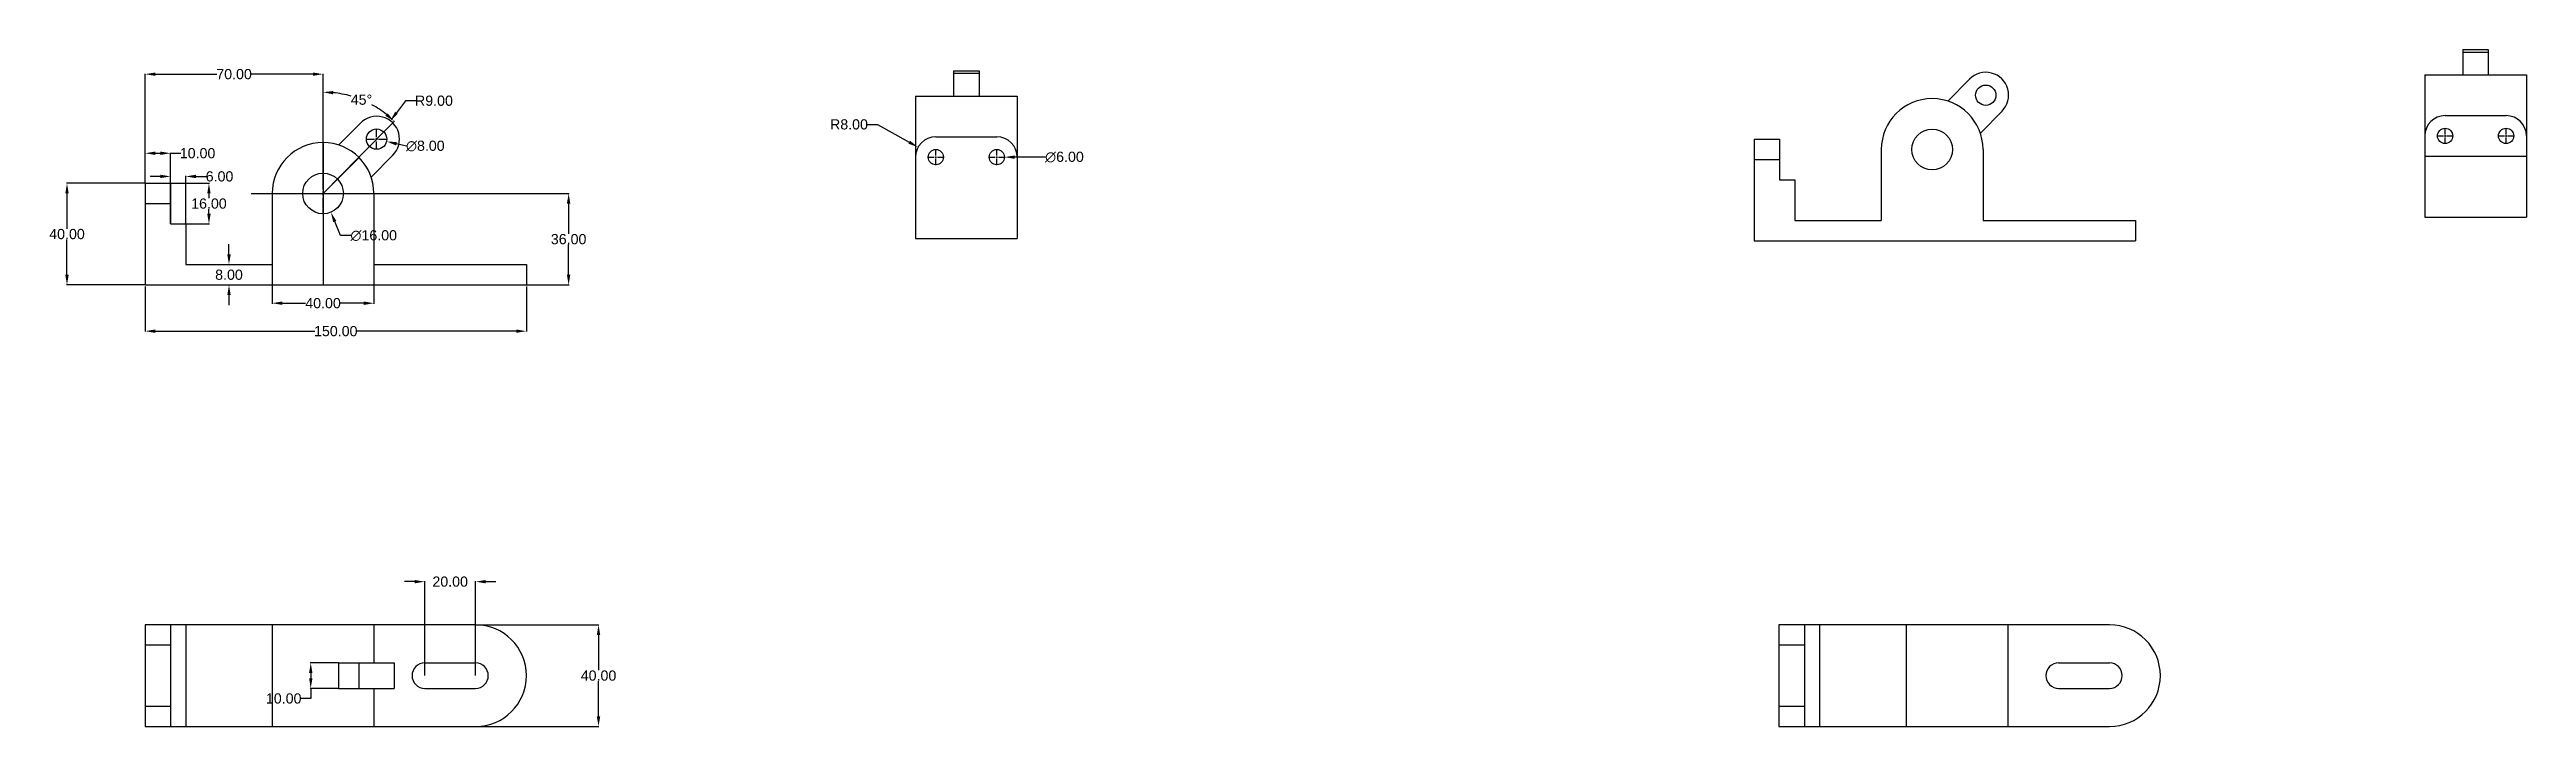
# Model space of a CAD drawing. Header units: millimetres. Extents: x 838 to 1812, y -20 to 925.
# Drawn here: x 838 to 1812, y 659 to 925 of the extents above; entities outside this region: 1.
import ezdxf

# ---------------------------------------------------------------- set-up
doc = ezdxf.new("R2010")
doc.units = ezdxf.units.MM
doc.header["$MEASUREMENT"] = 0
doc.linetypes.add('CENTER2', pattern=[1.125, 0.75, -0.125, 0.125, -0.125])
doc.styles.get("Standard").update_dxf_attribs({"font": 'arial.ttf'})
doc.dimstyles.get("Standard").update_dxf_attribs({"dimtxt": 4, "dimasz": 4, "dimexe": 0.18, "dimexo": 0.0625, "dimgap": 0.09, "dimtad": 0, "dimtih": 1, "dimtoh": 1, "dimzin": 0, "dimdsep": 46, "dimtxsty": 'Standard', "dimcen": 0.09, "dimadec": 0, "dimazin": 0, "dimtfac": 1, "dimtofl": 0, "dimtmove": 0, "dimatfit": 3, "dimfxl": 1, "dimtolj": 1, "dimtzin": 0, "dimarcsym": 0})

# ---------------------------------------------------------------- blocks, each defined once
blk = doc.blocks.new('*U2')
at = {"color": 0, "linetype": 'CENTER2', "transparency": 16777216}
for p, q in [((-4.12, 0), (-0.8, 0)), ((0, 0.8), (0, 4.12)), ((0.8, 0), (4.12, 0)), ((0, -4.12), (0, -0.8))]:
    blk.add_line(p, q, dxfattribs=at)
at = {"color": 0, "linetype": 'Continuous', "transparency": 16777216}
for p, q in [((-0.4, 0), (0.4, 0)), ((0, -0.4), (0, 0.4))]:
    blk.add_line(p, q, dxfattribs=at)
blk = doc.blocks.new('*U3')
at = {"color": 0, "linetype": 'CENTER2', "transparency": 16777216}
for p, q in [((-8.12, 0), (-1.6, 0)), ((0, 1.6), (0, 8.12)), ((1.6, 0), (8.12, 0)), ((0, -8.12), (0, -1.6))]:
    blk.add_line(p, q, dxfattribs=at)
at = {"color": 0, "linetype": 'Continuous', "transparency": 16777216}
for p, q in [((-0.8, 0), (0.8, 0)), ((0, -0.8), (0, 0.8))]:
    blk.add_line(p, q, dxfattribs=at)
blk = doc.blocks.new('*U4')
at = {"color": 0, "linetype": 'CENTER2', "transparency": 16777216}
for p, q in [((-8.12, 0), (-1.6, 0)), ((0, 1.6), (0, 8.12)), ((1.6, 0), (8.12, 0)), ((0, -8.12), (0, -1.6))]:
    blk.add_line(p, q, dxfattribs=at)
at = {"color": 0, "linetype": 'Continuous', "transparency": 16777216}
for p, q in [((-0.8, 0), (0.8, 0)), ((0, -0.8), (0, 0.8))]:
    blk.add_line(p, q, dxfattribs=at)
blk = doc.blocks.new('*U5')
at = {"color": 0, "linetype": 'CENTER2', "transparency": 16777216}
for p, q in [((-8.12, 0), (-1.6, 0)), ((0, 1.6), (0, 8.12)), ((1.6, 0), (8.12, 0)), ((0, -8.12), (0, -1.6))]:
    blk.add_line(p, q, dxfattribs=at)
at = {"color": 0, "linetype": 'Continuous', "transparency": 16777216}
for p, q in [((-0.8, 0), (0.8, 0)), ((0, -0.8), (0, 0.8))]:
    blk.add_line(p, q, dxfattribs=at)
blk = doc.blocks.new('*U6')
at = {"color": 0, "linetype": 'CENTER2', "transparency": 16777216}
for p, q in [((-8.12, 0), (-1.6, 0)), ((0, 1.6), (0, 8.12)), ((1.6, 0), (8.12, 0)), ((0, -8.12), (0, -1.6))]:
    blk.add_line(p, q, dxfattribs=at)
at = {"color": 0, "linetype": 'Continuous', "transparency": 16777216}
for p, q in [((-0.8, 0), (0.8, 0)), ((0, -0.8), (0, 0.8))]:
    blk.add_line(p, q, dxfattribs=at)
blk = doc.blocks.new('*D8')
at = {"color": 0, "lineweight": -2, "transparency": 16777216}
for p, q in [((875.39, 832.32), (875.39, 814.5)), ((1025.39, 832.32), (1025.39, 814.5)), ((879.39, 814.68), (942.2, 814.68)), ((1021.39, 814.68), (958.59, 814.68))]:
    blk.add_line(p, q, dxfattribs=at)
at = {"color": 0, "transparency": 16777216}
for points in [[(879.39, 815.35), (879.39, 814.02), (875.39, 814.68)], [(1021.39, 815.35), (1021.39, 814.02), (1025.39, 814.68)]]:
    blk.add_solid(points, dxfattribs=at)
at = {"layer": 'Defpoints', "color": 0, "transparency": 16777216}
for p in [(875.39, 832.38), (1025.39, 832.38), (1025.39, 814.68)]:
    blk.add_point(p, dxfattribs=at)
at = {"color": 0, "transparency": 16777216, "insert": (950.39, 814.68), "char_height": 4, "attachment_point": 5}
blk.add_mtext('\\A1;150.00', dxfattribs=at)
blk = doc.blocks.new('*D9')
at = {"color": 0, "lineweight": -2, "transparency": 16777216}
for p, q in [((875.33, 872.87), (844.5, 872.87)), ((844.68, 868.87), (844.68, 855)), ((844.68, 836.87), (844.68, 850.74)), ((875.33, 832.87), (844.5, 832.87))]:
    blk.add_line(p, q, dxfattribs=at)
at = {"color": 0, "transparency": 16777216}
for points in [[(844.01, 868.87), (845.34, 868.87), (844.68, 872.87)], [(844.01, 836.87), (845.34, 836.87), (844.68, 832.87)]]:
    blk.add_solid(points, dxfattribs=at)
at = {"layer": 'Defpoints', "color": 0, "transparency": 16777216}
for p in [(875.39, 872.87), (844.68, 832.87), (875.39, 832.87)]:
    blk.add_point(p, dxfattribs=at)
at = {"color": 0, "transparency": 16777216, "insert": (844.68, 852.87), "char_height": 4, "attachment_point": 5}
blk.add_mtext('\\A1;40.00', dxfattribs=at)
blk = doc.blocks.new('*D10')
at = {"color": 0, "lineweight": -2, "transparency": 16777216}
for p, q in [((875.39, 872.93), (875.39, 884.86)), ((879.39, 884.68), (881.39, 884.68)), ((885.39, 872.93), (885.39, 884.86)), ((885.39, 884.68), (889.39, 884.68))]:
    blk.add_line(p, q, dxfattribs=at)
at = {"color": 0, "transparency": 16777216}
for points in [[(879.39, 885.34), (879.39, 884.01), (875.39, 884.68)], [(881.39, 885.34), (881.39, 884.01), (885.39, 884.68)]]:
    blk.add_solid(points, dxfattribs=at)
at = {"layer": 'Defpoints', "color": 0, "transparency": 16777216}
for p in [(885.39, 884.68), (875.39, 872.87), (885.39, 872.87)]:
    blk.add_point(p, dxfattribs=at)
at = {"color": 0, "transparency": 16777216, "insert": (896.04, 884.68), "char_height": 4, "attachment_point": 5}
blk.add_mtext('\\A1;10.00', dxfattribs=at)
blk = doc.blocks.new('*D11')
at = {"color": 0, "lineweight": -2, "transparency": 16777216}
for p, q in [((881.39, 875.56), (877.39, 875.56)), ((885.39, 856.93), (885.39, 875.74)), ((891.39, 856.93), (891.39, 875.74)), ((895.39, 875.56), (899.39, 875.56))]:
    blk.add_line(p, q, dxfattribs=at)
at = {"color": 0, "transparency": 16777216}
for points in [[(881.39, 876.23), (881.39, 874.89), (885.39, 875.56)], [(895.39, 876.23), (895.39, 874.89), (891.39, 875.56)]]:
    blk.add_solid(points, dxfattribs=at)
at = {"layer": 'Defpoints', "color": 0, "transparency": 16777216}
for p in [(891.39, 875.56), (885.39, 856.87), (891.39, 856.87)]:
    blk.add_point(p, dxfattribs=at)
at = {"color": 0, "transparency": 16777216, "insert": (904.68, 875.56), "char_height": 4, "attachment_point": 5}
blk.add_mtext('\\A1;6.00', dxfattribs=at)
blk = doc.blocks.new('*D12')
at = {"color": 0, "lineweight": -2, "transparency": 16777216}
for p, q in [((885.46, 872.87), (900.69, 872.87)), ((900.51, 868.87), (900.51, 867)), ((900.51, 860.87), (900.51, 862.74)), ((885.46, 856.87), (900.69, 856.87))]:
    blk.add_line(p, q, dxfattribs=at)
at = {"color": 0, "transparency": 16777216}
for points in [[(899.84, 868.87), (901.18, 868.87), (900.51, 872.87)], [(899.84, 860.87), (901.18, 860.87), (900.51, 856.87)]]:
    blk.add_solid(points, dxfattribs=at)
at = {"layer": 'Defpoints', "color": 0, "transparency": 16777216}
for p in [(885.39, 872.87), (885.39, 856.87), (900.51, 856.87)]:
    blk.add_point(p, dxfattribs=at)
at = {"color": 0, "transparency": 16777216, "insert": (900.51, 864.87), "char_height": 4, "attachment_point": 5}
blk.add_mtext('\\A1;16.00', dxfattribs=at)
blk = doc.blocks.new('*D13')
at = {"color": 0, "lineweight": -2, "transparency": 16777216}
for p, q in [((875.39, 872.93), (875.39, 915.97)), ((879.39, 915.79), (903.58, 915.79)), ((941.39, 915.79), (917.21, 915.79)), ((945.39, 872.93), (945.39, 915.97))]:
    blk.add_line(p, q, dxfattribs=at)
at = {"color": 0, "transparency": 16777216}
for points in [[(879.39, 916.45), (879.39, 915.12), (875.39, 915.79)], [(941.39, 916.45), (941.39, 915.12), (945.39, 915.79)]]:
    blk.add_solid(points, dxfattribs=at)
at = {"layer": 'Defpoints', "color": 0, "transparency": 16777216}
for p in [(945.39, 915.79), (875.39, 872.87), (945.39, 872.87)]:
    blk.add_point(p, dxfattribs=at)
at = {"color": 0, "transparency": 16777216, "insert": (910.39, 915.79), "char_height": 4, "attachment_point": 5}
blk.add_mtext('\\A1;70.00', dxfattribs=at)
blk = doc.blocks.new('*D14')
at = {"color": 0, "lineweight": -2, "transparency": 16777216}
for p, q in [((925.39, 840.81), (925.39, 825.5)), ((965.39, 840.81), (965.39, 825.5)), ((929.39, 825.68), (938.48, 825.68)), ((961.39, 825.68), (952.31, 825.68))]:
    blk.add_line(p, q, dxfattribs=at)
at = {"color": 0, "transparency": 16777216}
for points in [[(929.39, 826.35), (929.39, 825.01), (925.39, 825.68)], [(961.39, 826.35), (961.39, 825.01), (965.39, 825.68)]]:
    blk.add_solid(points, dxfattribs=at)
at = {"layer": 'Defpoints', "color": 0, "transparency": 16777216}
for p in [(925.39, 840.87), (965.39, 840.87), (965.39, 825.68)]:
    blk.add_point(p, dxfattribs=at)
at = {"color": 0, "transparency": 16777216, "insert": (945.39, 825.68), "char_height": 4, "attachment_point": 5}
blk.add_mtext('\\A1;40.00', dxfattribs=at)
blk = doc.blocks.new('*D15')
at = {"color": 0, "lineweight": -2, "transparency": 16777216}
for p, q in [((965.46, 868.87), (1042.16, 868.87)), ((1041.98, 864.87), (1041.98, 853)), ((1041.98, 836.87), (1041.98, 848.73)), ((965.46, 832.87), (1042.16, 832.87))]:
    blk.add_line(p, q, dxfattribs=at)
at = {"color": 0, "transparency": 16777216}
for points in [[(1041.31, 864.87), (1042.64, 864.87), (1041.98, 868.87)], [(1041.31, 836.87), (1042.64, 836.87), (1041.98, 832.87)]]:
    blk.add_solid(points, dxfattribs=at)
at = {"layer": 'Defpoints', "color": 0, "transparency": 16777216}
for p in [(965.39, 868.87), (965.39, 832.87), (1041.98, 832.87)]:
    blk.add_point(p, dxfattribs=at)
at = {"color": 0, "transparency": 16777216, "insert": (1041.98, 850.87), "char_height": 4, "attachment_point": 5}
blk.add_mtext('\\A1;36.00', dxfattribs=at)
blk = doc.blocks.new('*D16')
at = {"color": 0, "lineweight": -2, "transparency": 16777216}
for p, q in [((908.39, 844.87), (908.39, 848.87)), ((908.46, 840.87), (908.57, 840.87)), ((908.39, 828.87), (908.39, 824.87)), ((908.46, 832.87), (908.57, 832.87))]:
    blk.add_line(p, q, dxfattribs=at)
at = {"color": 0, "transparency": 16777216}
for points in [[(907.73, 844.87), (909.06, 844.87), (908.39, 840.87)], [(907.73, 828.87), (909.06, 828.87), (908.39, 832.87)]]:
    blk.add_solid(points, dxfattribs=at)
at = {"layer": 'Defpoints', "color": 0, "transparency": 16777216}
for p in [(908.39, 840.87), (908.39, 832.87), (908.39, 832.87)]:
    blk.add_point(p, dxfattribs=at)
at = {"color": 0, "transparency": 16777216, "insert": (908.39, 836.87), "char_height": 4, "attachment_point": 5}
blk.add_mtext('\\A1;8.00', dxfattribs=at)
blk = doc.blocks.new('*D17')
at = {"color": 0, "lineweight": -2, "transparency": 16777216}
for p, q in [((977.82, 905.33), (974.28, 900.61)), ((981.82, 905.33), (977.82, 905.33)), ((966.37, 890.22), (966.55, 890.22)), ((966.46, 890.13), (966.46, 890.31))]:
    blk.add_line(p, q, dxfattribs=at)
at = {"color": 0, "transparency": 16777216}
blk.add_solid([(973.74, 901.02), (974.81, 900.21), (971.87, 897.42)], dxfattribs=at)
at = {"layer": 'Defpoints', "color": 0, "transparency": 16777216}
for p in [(971.87, 897.42), (966.46, 890.22)]:
    blk.add_point(p, dxfattribs=at)
at = {"color": 0, "transparency": 16777216, "insert": (989.01, 905.33), "char_height": 4, "attachment_point": 5}
blk.add_mtext('\\A1;R9.00', dxfattribs=at)
blk = doc.blocks.new('*D18')
at = {"color": 0, "lineweight": -2, "transparency": 16777216}
for p, q in [((966.37, 890.22), (966.55, 890.22)), ((966.46, 890.13), (966.46, 890.31)), ((978.15, 887.51), (974.26, 888.42))]:
    blk.add_line(p, q, dxfattribs=at)
at = {"color": 0, "transparency": 16777216}
blk.add_solid([(974.41, 889.07), (974.1, 887.77), (970.36, 889.32)], dxfattribs=at)
at = {"layer": 'Defpoints', "color": 0, "transparency": 16777216}
for p in [(962.57, 891.13), (970.36, 889.32)]:
    blk.add_point(p, dxfattribs=at)
at = {"color": 0, "transparency": 16777216, "insert": (985.61, 887.51), "char_height": 4, "attachment_point": 5}
blk.add_mtext('\\A1;∅8.00', dxfattribs=at)
blk = doc.blocks.new('*D19')
at = {"color": 0, "lineweight": -2, "transparency": 16777216}
for p, q in [((945.3, 868.87), (945.48, 868.87)), ((945.39, 868.78), (945.39, 868.96)), ((952.31, 852.28), (950.01, 857.79)), ((956.31, 852.28), (952.31, 852.28))]:
    blk.add_line(p, q, dxfattribs=at)
at = {"color": 0, "transparency": 16777216}
blk.add_solid([(950.63, 858.05), (949.39, 857.54), (948.47, 861.48)], dxfattribs=at)
at = {"layer": 'Defpoints', "color": 0, "transparency": 16777216}
for p in [(942.32, 876.25), (948.47, 861.48)]:
    blk.add_point(p, dxfattribs=at)
at = {"color": 0, "transparency": 16777216, "insert": (965.32, 852.28), "char_height": 4, "attachment_point": 5}
blk.add_mtext('\\A1;∅16.00', dxfattribs=at)
blk = doc.blocks.new('*D20')
at = {"color": 0, "lineweight": -2, "transparency": 16777216}
for p, q in [((945.39, 888.56), (945.39, 908.89)), ((959.48, 883.15), (973.5, 897.36))]:
    blk.add_line(p, q, dxfattribs=at)
for start, end in [(73.93209, 84.24474), (51.14434, 61.16347)]:
    blk.add_arc((945.39, 868.87), 39.84, start, end, dxfattribs=at)
at = {"color": 0, "transparency": 16777216}
for points in [[(949.35, 907.84), (949.42, 909.17), (945.39, 908.71)], [(970.83, 900.39), (969.94, 899.39), (973.37, 897.23)]]:
    blk.add_solid(points, dxfattribs=at)
at = {"layer": 'Defpoints', "color": 0, "transparency": 16777216}
for p in [(965.16, 903.46), (945.39, 888.5), (959.44, 883.11), (945.39, 868.87), (945.39, 832.87)]:
    blk.add_point(p, dxfattribs=at)
at = {"color": 0, "transparency": 16777216, "insert": (960.51, 905.73), "char_height": 4, "attachment_point": 5}
blk.add_mtext('\\A1;45°', dxfattribs=at)
blk = doc.blocks.new('*D60')
at = {"color": 0, "lineweight": -2, "transparency": 16777216}
for p, q in [((981.39, 716.13), (977.39, 716.13)), ((985.39, 679.22), (985.39, 716.31)), ((1005.39, 679.22), (1005.39, 716.31)), ((1009.39, 716.13), (1013.39, 716.13))]:
    blk.add_line(p, q, dxfattribs=at)
at = {"color": 0, "transparency": 16777216}
for points in [[(981.39, 716.79), (981.39, 715.46), (985.39, 716.13)], [(1009.39, 716.79), (1009.39, 715.46), (1005.39, 716.13)]]:
    blk.add_solid(points, dxfattribs=at)
at = {"layer": 'Defpoints', "color": 0, "transparency": 16777216}
for p in [(1005.39, 716.13), (985.39, 679.16), (1005.39, 679.16)]:
    blk.add_point(p, dxfattribs=at)
at = {"color": 0, "transparency": 16777216, "insert": (995.39, 716.13), "char_height": 4, "attachment_point": 5}
blk.add_mtext('\\A1;20.00', dxfattribs=at)
blk = doc.blocks.new('*D61')
at = {"color": 0, "lineweight": -2, "transparency": 16777216}
for p, q in [((951.47, 684.16), (940.37, 684.16)), ((951.47, 674.16), (940.37, 674.16)), ((940.55, 680.16), (940.55, 678.16)), ((940.55, 674.16), (940.55, 670.16)), ((940.55, 670.16), (936.55, 670.16))]:
    blk.add_line(p, q, dxfattribs=at)
at = {"color": 0, "transparency": 16777216}
for points in [[(939.89, 680.16), (941.22, 680.16), (940.55, 684.16)], [(939.89, 678.16), (941.22, 678.16), (940.55, 674.16)]]:
    blk.add_solid(points, dxfattribs=at)
at = {"layer": 'Defpoints', "color": 0, "transparency": 16777216}
for p in [(951.53, 684.16), (940.55, 674.16), (951.53, 674.16)]:
    blk.add_point(p, dxfattribs=at)
at = {"color": 0, "transparency": 16777216, "insert": (929.91, 670.16), "char_height": 4, "attachment_point": 5}
blk.add_mtext('\\A1;10.00', dxfattribs=at)
blk = doc.blocks.new('*D62')
at = {"color": 0, "lineweight": -2, "transparency": 16777216}
for p, q in [((1005.46, 699.16), (1053.92, 699.16)), ((1053.74, 695.16), (1053.74, 681.29)), ((1053.74, 663.16), (1053.74, 677.02)), ((1005.46, 659.16), (1053.92, 659.16))]:
    blk.add_line(p, q, dxfattribs=at)
at = {"color": 0, "transparency": 16777216}
for points in [[(1053.08, 695.16), (1054.41, 695.16), (1053.74, 699.16)], [(1053.08, 663.16), (1054.41, 663.16), (1053.74, 659.16)]]:
    blk.add_solid(points, dxfattribs=at)
at = {"layer": 'Defpoints', "color": 0, "transparency": 16777216}
for p in [(1005.39, 699.16), (1005.39, 659.16), (1053.74, 659.16)]:
    blk.add_point(p, dxfattribs=at)
at = {"color": 0, "transparency": 16777216, "insert": (1053.74, 679.16), "char_height": 4, "attachment_point": 5}
blk.add_mtext('\\A1;40.00', dxfattribs=at)
blk = doc.blocks.new('*U63')
at = {"color": 0, "linetype": 'CENTER2', "transparency": 16777216}
for p, q in [((-3.12, 0), (-0.6, 0)), ((0, 0.6), (0, 3.12)), ((0.6, 0), (3.12, 0)), ((0, -3.12), (0, -0.6))]:
    blk.add_line(p, q, dxfattribs=at)
at = {"color": 0, "linetype": 'Continuous', "transparency": 16777216}
for p, q in [((-0.3, 0), (0.3, 0)), ((0, -0.3), (0, 0.3))]:
    blk.add_line(p, q, dxfattribs=at)
blk = doc.blocks.new('*U64')
at = {"color": 0, "linetype": 'CENTER2', "transparency": 16777216}
for p, q in [((-3.12, 0), (-0.6, 0)), ((0, 0.6), (0, 3.12)), ((0.6, 0), (3.12, 0)), ((0, -3.12), (0, -0.6))]:
    blk.add_line(p, q, dxfattribs=at)
at = {"color": 0, "linetype": 'Continuous', "transparency": 16777216}
for p, q in [((-0.3, 0), (0.3, 0)), ((0, -0.3), (0, 0.3))]:
    blk.add_line(p, q, dxfattribs=at)
blk = doc.blocks.new('*U69')
at = {"color": 0, "linetype": 'CENTER2', "transparency": 16777216}
for p, q in [((-3.12, 0), (-0.6, 0)), ((0, 0.6), (0, 3.12)), ((0.6, 0), (3.12, 0)), ((0, -3.12), (0, -0.6))]:
    blk.add_line(p, q, dxfattribs=at)
at = {"color": 0, "linetype": 'Continuous', "transparency": 16777216}
for p, q in [((-0.3, 0), (0.3, 0)), ((0, -0.3), (0, 0.3))]:
    blk.add_line(p, q, dxfattribs=at)
blk = doc.blocks.new('*U71')
at = {"color": 0, "linetype": 'CENTER2', "transparency": 16777216}
for p, q in [((-3.12, 0), (-0.6, 0)), ((0, 0.6), (0, 3.12)), ((0.6, 0), (3.12, 0)), ((0, -3.12), (0, -0.6))]:
    blk.add_line(p, q, dxfattribs=at)
at = {"color": 0, "linetype": 'Continuous', "transparency": 16777216}
for p, q in [((-0.3, 0), (0.3, 0)), ((0, -0.3), (0, 0.3))]:
    blk.add_line(p, q, dxfattribs=at)
blk = doc.blocks.new('*D72')
at = {"color": 0, "lineweight": -2, "transparency": 16777216}
for p, q in [((1210.31, 883.15), (1210.49, 883.15)), ((1210.4, 883.06), (1210.4, 883.24)), ((1229.54, 883.16), (1217.4, 883.16))]:
    blk.add_line(p, q, dxfattribs=at)
at = {"color": 0, "transparency": 16777216}
blk.add_solid([(1217.4, 883.82), (1217.4, 882.49), (1213.4, 883.15)], dxfattribs=at)
at = {"layer": 'Defpoints', "color": 0, "transparency": 16777216}
for p in [(1207.4, 883.15), (1213.4, 883.15)]:
    blk.add_point(p, dxfattribs=at)
at = {"color": 0, "transparency": 16777216, "insert": (1237, 883.16), "char_height": 4, "attachment_point": 5}
blk.add_mtext('\\A1;∅6.00', dxfattribs=at)
blk = doc.blocks.new('*D73')
at = {"color": 0, "lineweight": -2, "transparency": 16777216}
for p, q in [((1159.44, 896.02), (1163.44, 896.02)), ((1163.44, 896.02), (1175.93, 889.02)), ((1186.31, 883.15), (1186.49, 883.15)), ((1186.4, 883.06), (1186.4, 883.24))]:
    blk.add_line(p, q, dxfattribs=at)
at = {"color": 0, "transparency": 16777216}
blk.add_solid([(1176.26, 889.6), (1175.61, 888.44), (1179.42, 887.06)], dxfattribs=at)
at = {"layer": 'Defpoints', "color": 0, "transparency": 16777216}
for p in [(1179.42, 887.06), (1186.4, 883.15)]:
    blk.add_point(p, dxfattribs=at)
at = {"color": 0, "transparency": 16777216, "insert": (1152.25, 896.02), "char_height": 4, "attachment_point": 5}
blk.add_mtext('\\A1;R8.00', dxfattribs=at)
blk = doc.blocks.new('*D48')
at = {"color": 0, "lineweight": -2, "transparency": 16777216}
for p, q in [((1508.28, -0.06), (1508.28, -17.88)), ((1658.28, -0.06), (1658.28, -17.88)), ((1512.28, -17.7), (1575.08, -17.7)), ((1654.28, -17.7), (1591.48, -17.7))]:
    blk.add_line(p, q, dxfattribs=at)
at = {"color": 0, "transparency": 16777216}
for points in [[(1512.28, -17.03), (1512.28, -18.37), (1508.28, -17.7)], [(1654.28, -17.03), (1654.28, -18.37), (1658.28, -17.7)]]:
    blk.add_solid(points, dxfattribs=at)
at = {"layer": 'Defpoints', "color": 0, "transparency": 16777216}
for p in [(1508.28, 0), (1658.28, 0), (1658.28, -17.7)]:
    blk.add_point(p, dxfattribs=at)
at = {"color": 0, "transparency": 16777216, "insert": (1583.28, -17.7), "char_height": 4, "attachment_point": 5}
blk.add_mtext('\\A1;150.00', dxfattribs=at)

msp = doc.modelspace()

# ---------------------------------------------------------------- linework, layer by layer
for p, q in [((1193.4, 917.153), (1193.4, 907.153)), ((1193.4, 917.153), (1203.4, 917.153)), ((1193.4, 916.153), (1203.4, 916.153)), ((1203.4, 917.153), (1203.4, 907.153)), ((1787.033, 925.489), (1797.033, 925.489)), ((1787.033, 925.489), (1787.033, 915.489)), ((1787.033, 924.489), (1797.033, 924.489)), ((1797.033, 925.489), (1797.033, 915.489)), ((1178.4, 907.153), (1218.4, 907.153)), ((1178.4, 907.153), (1178.4, 883.153)), ((1218.4, 907.153), (1218.4, 883.153)), ((1584.417, 905.199), (1592.942, 913.841)), ((1772.033, 915.489), (1812.033, 915.489)), ((1772.033, 915.489), (1772.033, 891.489)), ((1812.033, 915.489), (1812.033, 891.489)), ((951.53, 887.903), (960.055, 896.545)), ((1597.231, 892.558), (1605.756, 901.2)), ((1780.033, 899.489), (1804.033, 899.489)), ((945.393, 888.5), (945.393, 832.868)), ((1186.4, 891.153), (1210.4, 891.153)), ((1508.28, 890.164), (1518.28, 890.164)), ((1508.28, 890.164), (1508.28, 850.164)), ((1518.28, 890.164), (1518.28, 874.164)), ((1772.033, 891.489), (1772.033, 859.489)), ((1812.033, 891.489), (1812.033, 859.489)), ((945.393, 868.868), (959.439, 883.106)), ((959.276, 882.75), (945.393, 868.868)), ((964.344, 875.262), (972.869, 883.904)), ((1178.4, 883.153), (1178.4, 851.153)), ((1218.4, 883.153), (1218.4, 851.153)), ((1508.28, 882.164), (1518.28, 882.164)), ((1558.28, 886.164), (1558.28, 858.164)), ((1598.28, 886.164), (1598.28, 858.164)), ((1772.033, 883.489), (1812.033, 883.489)), ((875.393, 872.868), (885.393, 872.868)), ((875.393, 872.868), (875.393, 832.868)), ((885.393, 872.868), (885.393, 856.868)), ((917.138, 868.868), (971.697, 868.868)), ((925.393, 868.868), (925.393, 840.868)), ((965.393, 868.868), (965.393, 840.868)), ((1518.28, 874.164), (1524.28, 874.164)), ((1524.28, 874.164), (1524.28, 858.164)), ((875.393, 864.868), (885.393, 864.868)), ((1524.28, 858.164), (1558.28, 858.164)), ((1598.28, 858.164), (1658.28, 858.164)), ((1658.28, 858.164), (1658.28, 850.164)), ((1772.033, 859.489), (1812.033, 859.489)), ((885.393, 856.868), (891.393, 856.868)), ((891.393, 856.868), (891.393, 840.868)), ((1178.4, 851.153), (1218.4, 851.153)), ((1508.28, 850.164), (1658.28, 850.164)), ((891.393, 840.868), (925.393, 840.868)), ((965.393, 840.868), (1025.393, 840.868)), ((1025.393, 840.868), (1025.393, 832.868)), ((875.393, 832.868), (1025.393, 832.868)), ((875.393, 699.155), (875.393, 659.155)), ((1005.393, 699.155), (875.393, 699.155)), ((885.393, 699.155), (885.393, 659.155)), ((891.393, 699.155), (891.393, 659.155)), ((925.393, 699.155), (925.393, 659.155)), ((965.393, 699.155), (965.393, 684.155)), ((1518.028, 699.155), (1518.028, 659.155)), ((1648.028, 699.155), (1518.028, 699.155)), ((1528.028, 699.155), (1528.028, 659.155)), ((1534.028, 699.155), (1534.028, 659.155)), ((1568.028, 699.155), (1568.028, 659.155)), ((1608.028, 699.155), (1608.028, 684.155)), ((1608.028, 699.155), (1608.028, 659.155)), ((885.393, 691.155), (875.393, 691.155)), ((951.53, 684.155), (973.371, 684.155)), ((951.53, 684.155), (951.53, 674.155)), ((959.439, 684.155), (959.439, 674.155)), ((973.371, 684.155), (973.371, 674.155)), ((985.393, 684.155), (1005.393, 684.155)), ((985.393, 684.155), (1005.393, 684.155)), ((1528.028, 691.155), (1518.028, 691.155)), ((1628.028, 684.155), (1648.028, 684.155)), ((1628.028, 684.155), (1648.028, 684.155)), ((951.53, 674.155), (973.371, 674.155)), ((965.393, 674.155), (965.393, 659.155)), ((985.393, 674.155), (1005.393, 674.155)), ((985.393, 674.155), (1005.393, 674.155)), ((1628.028, 674.155), (1648.028, 674.155)), ((1628.028, 674.155), (1648.028, 674.155)), ((875.393, 667.155), (885.393, 667.155)), ((1518.028, 667.155), (1528.028, 667.155)), ((875.393, 659.155), (1005.393, 659.155)), ((1518.028, 659.155), (1648.028, 659.155))]:
    msp.add_line(p, q)
for centre, radius in [((1599.349, 907.521), 4), ((966.462, 890.225), 4), ((1578.28, 886.164), 8), ((1780.033, 891.489), 3), ((1804.033, 891.489), 3), ((945.393, 868.868), 8), ((1186.4, 883.153), 3), ((1210.4, 883.153), 3)]:
    msp.add_circle(centre, radius)
for centre, radius, start, end in [((1599.349, 907.521), 9, 315.389078, 135.389078), ((1578.28, 886.164), 20, 0, 180), ((966.462, 890.225), 9, 315.389078, 135.389078), ((1780.033, 891.489), 8, 90, 180), ((1804.033, 891.489), 8, 0, 90), ((945.393, 868.868), 20, 360, 180), ((1186.4, 883.153), 8, 90, 180), ((1210.4, 883.153), 8, 0, 90), ((1005.393, 679.155), 20, 270, 90), ((1648.028, 679.155), 20, 270, 90), ((985.393, 679.155), 5, 90, 270), ((1005.393, 679.155), 5, 270, 90), ((1628.028, 679.155), 5, 90, 270), ((1648.028, 679.155), 5, 270, 90)]:
    msp.add_arc(centre, radius, start, end)

# ---------------------------------------------------------------- block references
at = {"linetype": 'CENTER2'}
for name, p in [('*U2', (966.462, 890.225)), ('*U69', (1780.033, 891.489)), ('*U71', (1804.033, 891.489)), ('*U3', (945.393, 868.868)), ('*U4', (945.393, 868.868)), ('*U5', (945.393, 868.868)), ('*U6', (945.393, 868.868)), ('*U63', (1186.4, 883.153)), ('*U64', (1210.4, 883.153))]:
    msp.add_blockref(name, p, dxfattribs=at)

# ---------------------------------------------------------------- dimensions: what is measured, and where the dimension line sits
for base, p1, p2, picture, middle in [((945.393, 915.787), (875.393, 872.868), (945.393, 872.868), '*D13', (910.393, 915.787)), ((885.393, 884.678), (875.393, 872.868), (885.393, 872.868), '*D10', (896.037, 884.678)), ((891.393, 875.56), (885.393, 856.868), (891.393, 856.868), '*D11', (904.683, 875.56)), ((965.393, 825.679), (925.393, 840.868), (965.393, 840.868), '*D14', (945.393, 825.679)), ((1025.393, 814.683), (875.393, 832.383), (1025.393, 832.383), '*D8', (950.393, 814.683)), ((1005.393, 716.125), (985.393, 679.155), (1005.393, 679.155), '*D60', (995.393, 716.125)), ((1658.28, -17.7), (1508.28, 0), (1658.28, 0), '*D48', (1583.28, -17.7))]:
    dim = msp.add_linear_dim(base=base, p1=p1, p2=p2, dimstyle='Standard')
    dim.commit()
    dim.dimension.update_dxf_attribs({"geometry": picture, "text_midpoint": middle})
dim = msp.add_angular_dim_2l(base=(965.156, 903.459), line1=((945.393, 888.5), (945.393, 832.868)), line2=((945.393, 868.868), (959.439, 883.106)), dimstyle='Standard')
dim.commit()
dim.dimension.update_dxf_attribs({"geometry": '*D20', "text_midpoint": (960.514, 905.725)})
for center, mpoint, picture, middle in [((966.462, 890.225), (971.872, 897.418), '*D17', (989.013, 905.328)), ((1186.4, 883.153), (1179.421, 887.064), '*D73', (1152.25, 896.021))]:
    dim = msp.add_radius_dim(center=center, mpoint=mpoint, dimstyle='Standard')
    dim.commit()
    dim.dimension.update_dxf_attribs({"geometry": picture, "text_midpoint": middle, "dimtype": 164})
dim = msp.add_diameter_dim_2p(p1=(962.566, 891.129), p2=(970.359, 889.321), dimstyle='Standard')
dim.commit()
dim.dimension.update_dxf_attribs({"geometry": '*D18', "text_midpoint": (985.606, 887.512)})
for p1, p2, picture, middle in [((1207.4, 883.151), (1213.4, 883.155), '*D72', (1229.544, 883.164)), ((942.316, 876.252), (948.471, 861.484), '*D19', (965.317, 852.278))]:
    dim = msp.add_diameter_dim_2p(p1=p1, p2=p2, dimstyle='Standard')
    dim.commit()
    dim.dimension.update_dxf_attribs({"geometry": picture, "text_midpoint": middle, "dimtype": 163})
for base, p1, p2, picture, middle in [((844.676, 832.868), (875.393, 872.868), (875.393, 832.868), '*D9', (844.676, 852.868)), ((900.511, 856.868), (885.393, 872.868), (885.393, 856.868), '*D12', (900.511, 864.868)), ((1041.977, 832.868), (965.393, 868.868), (965.393, 832.868), '*D15', (1041.977, 850.868)), ((908.393, 832.868), (908.393, 840.868), (908.393, 832.868), '*D16', (908.393, 836.868)), ((1053.743, 659.155), (1005.393, 699.155), (1005.393, 659.155), '*D62', (1053.743, 679.155)), ((940.554, 674.155), (951.53, 684.155), (951.53, 674.155), '*D61', (929.91, 670.155))]:
    dim = msp.add_linear_dim(base=base, p1=p1, p2=p2, angle=90, dimstyle='Standard')
    dim.commit()
    dim.dimension.update_dxf_attribs({"geometry": picture, "text_midpoint": middle})

doc.saveas('drawing.dxf')
